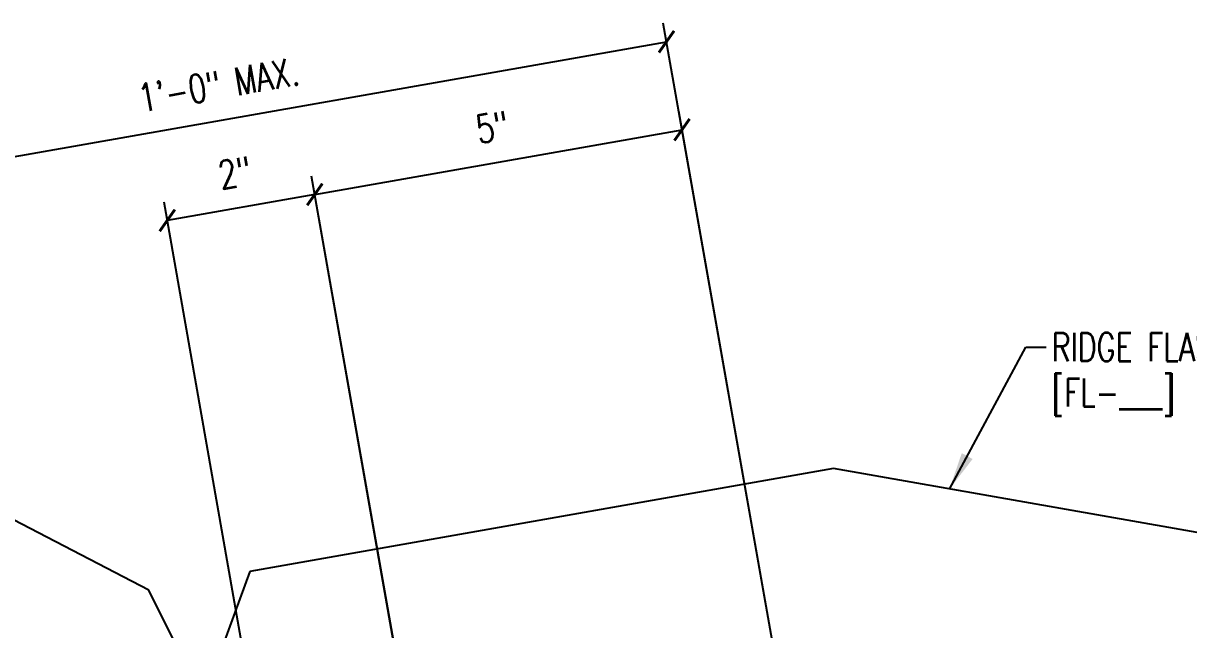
# Model space of a CAD drawing. Extents: x -0.4 to 44.2, y 9.4 to 52.8.
# Drawn here: x 12.28 to 27.84, y 27.08 to 35.18 of the extents above; entities that cross this region are included whole.
import ezdxf

# ---------------------------------------------------------------- set-up
doc = ezdxf.new("R2010")
doc.units = 0
doc.header["$LTSCALE"] = 4
doc.header["$MEASUREMENT"] = 0
doc.layers.get('0').update_dxf_attribs({"linetype": 'CONTINUOUS'})
doc.layers.get('DEFPOINTS').update_dxf_attribs({"linetype": 'CONTINUOUS'})
for name, color, linetype in [('DIM', 2, 'CONTINUOUS'), ('TEXT', 2, 'CONTINUOUS'), ('TRIM', 6, 'CONTINUOUS')]:
    doc.layers.add(name, color=color, linetype=linetype)
doc.styles.add('TEXT1', font='ROMANS.shx', dxfattribs={"width": 0.75, "height": 0.375})
doc.dimstyles.new('DETAIL', dxfattribs={"dimscale": 4, "dimtxt": 0.09375, "dimasz": 0.0625, "dimexe": 0.0625, "dimexo": 0.125, "dimgap": 0.0625, "dimtad": 1, "dimdec": 4, "dimzin": 3, "dimdsep": 46, "dimlunit": 4, "dimtxsty": 'TEXT1', "dimblk": 'ARCHTICK', "dimcen": 0.0625, "dimclrd": 7, "dimclre": 7, "dimclrt": 2, "dimadec": 0, "dimazin": 0, "dimtfac": 0.59375, "dimtdec": 4, "dimtmove": 0, "dimatfit": 3, "dimfxl": 0, "dimfrac": 2, "dimtolj": 1, "dimtzin": 3, "dimarcsym": 0})
doc.dimstyles.new('DETAIL$7', dxfattribs={"dimscale": 4, "dimtxt": 0.09375, "dimasz": 0.125, "dimexe": 0.0625, "dimexo": 0.125, "dimgap": 0.0625, "dimtad": 1, "dimdec": 4, "dimzin": 3, "dimdsep": 46, "dimlunit": 4, "dimtxsty": 'TEXT1', "dimblk": 'ARCHTICK', "dimcen": 0.0625, "dimclrd": 7, "dimclre": 7, "dimclrt": 2, "dimadec": 0, "dimazin": 0, "dimtfac": 1, "dimtdec": 4, "dimtmove": 0, "dimatfit": 3, "dimfxl": 0, "dimfrac": 2, "dimtolj": 1, "dimtzin": 3, "dimarcsym": 0})

# ---------------------------------------------------------------- blocks, each defined once
blk = doc.blocks.new('_ArchTick')
at = {"color": 0, "linetype": 'ByBlock', "const_width": 0.15}
blk.add_lwpolyline([(-0.5, -0.5), (0.5, 0.5)], dxfattribs=at)
blk = doc.blocks.new('*D7')
at = {"layer": 'DEFPOINTS', "color": 0}
for p in [(14.204, 32.546), (17.309, 26.452), (15.34, 26.105)]:
    blk.add_point(p, dxfattribs=at)
at = {"layer": 'DIM', "color": 7, "lineweight": -2}
for p, q in [((17.222, 26.944), (16.13, 33.139)), ((16.174, 32.893), (14.204, 32.546)), ((15.253, 26.597), (14.161, 32.792))]:
    blk.add_line(p, q, dxfattribs=at)
at = {"layer": 'DIM', "color": 7, "lineweight": -2, "xscale": 0.25, "yscale": 0.25, "zscale": 0.25}
for p, rotation in [((16.174, 32.893), 9.999999999999886), ((14.204, 32.546), 189.9999999999999)]:
    blk.add_blockref('_ArchTick', p, dxfattribs=dict(at, rotation=rotation))
at = {"layer": 'DIM', "color": 2, "insert": (15.107, 33.185), "char_height": 0.375, "attachment_point": 5, "rotation": 10, "style": 'TEXT1'}
blk.add_mtext('\\A1;2"', dxfattribs=at)
blk = doc.blocks.new('*D5')
at = {"layer": 'DEFPOINTS', "color": 0}
for p in [(20.871, 34.934), (10.574, 24.336), (23.1, 22.291)]:
    blk.add_point(p, dxfattribs=at)
at = {"layer": 'DIM', "color": 7, "lineweight": -2}
for p, q in [((23.013, 22.783), (20.827, 35.18)), ((9.073, 32.853), (20.871, 34.934)), ((10.488, 24.829), (9.029, 33.099))]:
    blk.add_line(p, q, dxfattribs=at)
at = {"layer": 'DIM', "color": 7, "lineweight": -2, "xscale": 0.25, "yscale": 0.25, "zscale": 0.25}
for p, rotation in [((20.871, 34.934), 10), ((9.073, 32.853), 190)]:
    blk.add_blockref('_ArchTick', p, dxfattribs=dict(at, rotation=rotation))
at = {"layer": 'DIM', "color": 2, "insert": (14.89, 34.359), "char_height": 0.375, "attachment_point": 5, "rotation": 10, "style": 'TEXT1'}
blk.add_mtext('\\A1;1\'-0" MAX.', dxfattribs=at)
blk = doc.blocks.new('*D6')
at = {"layer": 'DEFPOINTS', "color": 0}
for p in [(21.078, 33.758), (17.451, 25.651), (23.1, 22.291)]:
    blk.add_point(p, dxfattribs=at)
at = {"layer": 'DIM', "color": 7, "lineweight": -2}
for p, q in [((23.013, 22.783), (21.035, 34.004)), ((16.174, 32.893), (21.078, 33.758)), ((17.364, 26.143), (16.13, 33.139))]:
    blk.add_line(p, q, dxfattribs=at)
at = {"layer": 'DIM', "color": 7, "lineweight": -2, "xscale": 0.25, "yscale": 0.25, "zscale": 0.25}
for p, rotation in [((21.078, 33.758), 10), ((16.174, 32.893), 190)]:
    blk.add_blockref('_ArchTick', p, dxfattribs=dict(at, rotation=rotation))
at = {"layer": 'DIM', "color": 2, "insert": (18.544, 33.792), "char_height": 0.375, "attachment_point": 5, "rotation": 10, "style": 'TEXT1'}
blk.add_mtext('\\A1;5"', dxfattribs=at)

msp = doc.modelspace()

# ---------------------------------------------------------------- linework, layer by layer
at = {"layer": 'TRIM'}
for p, q in [((23.1001, 29.23077), (15.30474, 27.85624)), ((30.89546, 27.85624), (23.1001, 29.23077)), ((15.30474, 27.85624), (14.87721, 26.68162))]:
    msp.add_line(p, q, dxfattribs=at)

# ---------------------------------------------------------------- texts
at = {"layer": 'TEXT', "style": 'TEXT1', "width": 0.75}
for s, p in [('RIDGE FLASHING', (26.01157, 30.66732)), ('[FL-___]', (26.01157, 30.06018))]:
    msp.add_text(s, height=0.375, dxfattribs=at).set_placement(p)

# ---------------------------------------------------------------- dimensions: what is measured, and where the dimension line sits
at = {"layer": 'DIM'}
dim = msp.add_linear_dim(base=(20.87083, 34.93354), p1=(10.57436, 24.33623), p2=(23.1001, 22.29073), angle=10, text='<> MAX.', dimstyle='DETAIL', dxfattribs=at)
dim.commit()
dim.dimension.update_dxf_attribs({"geometry": '*D5', "text_midpoint": (14.88954, 34.35939)})
dim = msp.add_linear_dim(base=(21.07813, 33.7579), p1=(17.45056, 25.65075), p2=(23.1001, 22.29073), angle=10, dimstyle='DETAIL', dxfattribs=at)
dim.commit()
dim.dimension.update_dxf_attribs({"geometry": '*D6', "text_midpoint": (18.54366, 33.79152)})
dim = msp.add_aligned_dim(p1=(17.30931, 26.45184), p2=(15.3397, 26.10454), distance=-6.54062, dimstyle='DETAIL', dxfattribs=at)
dim.commit()
dim.dimension.update_dxf_attribs({"geometry": '*D7', "text_midpoint": (15.10656, 33.18546)})

# ---------------------------------------------------------------- leaders
msp.add_leader([(24.64962, 28.95755), (25.66749, 30.8517), (25.94088, 30.8517)], dimstyle='DETAIL$7', dxfattribs=at)
at = {"layer": 'TRIM'}
msp.add_leader([(14.80452, 25.91651), (13.95685, 27.60485), (7.73165, 30.84404)], dimstyle='DETAIL$7', dxfattribs=at)

doc.saveas('drawing.dxf')
